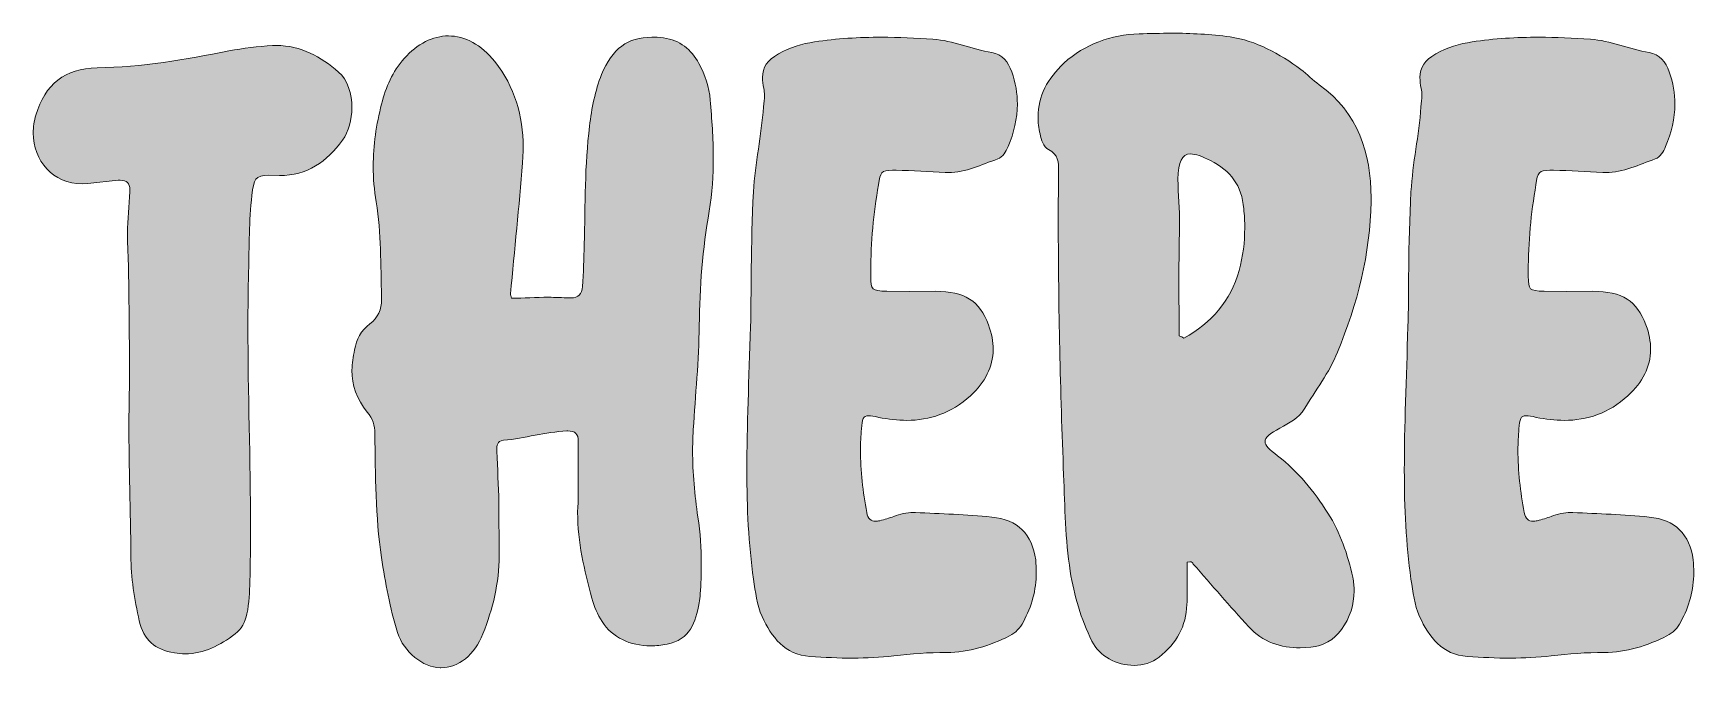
# Model space of a CAD drawing. Header units: inches. Extents: x 148 to 932, y -835 to -243.
# Drawn here: x 567.3 to 931.9, y -533 to -393.8 of the extents above; entities that cross this region are included whole.
import ezdxf

# ---------------------------------------------------------------- set-up
doc = ezdxf.new("R2010")
doc.units = ezdxf.units.IN
doc.header["$MEASUREMENT"] = 0
doc.layers.add('Layer 1', color=7, linetype='Continuous')

# ---------------------------------------------------------------- blocks, each defined once
blk = doc.blocks.new('block 3')
at = {"layer": 'Layer 1', "true_color": 0x231f20}
h = blk.add_hatch(color=250, dxfattribs=at)
h.dxf.hatch_style = 2
edge = h.paths.add_edge_path()
edge.add_spline(control_points=[(598.29, -529.69), (594.06, -529.04), (591.5, -526.85), (590.55, -522.69), (589.53, -517.94), (588.73, -513.2), (588.73, -508.38), (588.65, -498.61), (588.29, -488.83), (588.29, -479.42), (588.29, -479.42), (588.44, -469.86), (588.44, -469.86), (588.36, -459.13), (588.36, -449.28), (588, -439.36), (588, -439.36), (588, -437.68), (588, -437.68), (588, -434.62), (588.29, -431.55), (588.51, -428.56), (588.51, -428.56), (588.51, -428.12), (588.51, -428.12), (588.51, -426.59), (587.78, -426.01), (586.39, -426.01), (586.39, -426.01), (585.96, -426.01), (585.96, -426.01), (585.96, -426.01), (579.24, -426.73), (579.24, -426.73), (579.24, -426.73), (578.08, -426.81), (578.08, -426.81), (571.58, -426.81), (567.28, -421.7), (567.28, -415.64), (567.28, -414.33), (567.5, -413.02), (567.86, -411.7), (569.83, -404.99), (574.28, -401.42), (581.29, -401.34), (591.14, -401.2), (600.7, -399.52), (610.25, -397.62), (613.47, -397.04), (616.6, -396.67), (619.81, -396.45), (619.81, -396.45), (620.69, -396.45), (620.69, -396.45), (626.01, -396.45), (630.47, -398.93), (634.33, -402.29), (636.3, -403.97), (637.25, -407.03), (637.25, -410.1), (637.25, -412.65), (636.52, -415.35), (635.21, -417.18), (631.71, -421.99), (627.48, -424.98), (621.34, -424.98), (621.34, -424.98), (618.94, -424.91), (618.94, -424.91), (616.09, -424.91), (615.65, -425.79), (615.29, -429.36), (614.63, -434.91), (614.71, -440.6), (614.56, -446.14), (614.49, -450.08), (614.41, -453.95), (614.41, -457.89), (614.41, -472.7), (615, -487.44), (615, -502.26), (615, -506.2), (614.92, -510.06), (614.85, -514), (614.78, -516.41), (614.71, -518.75), (614.19, -521.15), (613.83, -522.98), (613.03, -524.51), (611.64, -525.53), (608.28, -528.09), (604.78, -529.91), (600.62, -529.91), (599.89, -529.91), (599.09, -529.84), (598.29, -529.69)], knot_values=[0, 0, 0, 0, 1, 1, 1, 2, 2, 2, 3, 3, 3, 4, 4, 4, 5, 5, 5, 6, 6, 6, 7, 7, 7, 8, 8, 8, 9, 9, 9, 10, 10, 10, 11, 11, 11, 12, 12, 12, 13, 13, 13, 14, 14, 14, 15, 15, 15, 16, 16, 16, 17, 17, 17, 18, 18, 18, 19, 19, 19, 20, 20, 20, 21, 21, 21, 22, 22, 22, 23, 23, 23, 24, 24, 24, 25, 25, 25, 26, 26, 26, 27, 27, 27, 28, 28, 28, 29, 29, 29, 30, 30, 30, 31, 31, 31, 32, 32, 32, 32], degree=3, periodic=1)
h = blk.add_hatch(color=250, dxfattribs=at)
h.dxf.hatch_style = 2
edge = h.paths.add_edge_path()
edge.add_spline(control_points=[(656.6, -532.98), (652.88, -532.9), (648.64, -529.55), (647.26, -525.24), (645.58, -519.84), (644.56, -514.37), (643.76, -508.75), (642.37, -499.77), (642.44, -490.65), (642.29, -481.61), (642.29, -479.78), (641.86, -478.32), (640.62, -476.86), (638.28, -474.09), (637.26, -470.95), (637.26, -467.67), (637.26, -466.21), (637.48, -464.75), (637.84, -463.22), (638.28, -460.96), (639.23, -458.91), (641.2, -457.53), (643.03, -456.14), (643.76, -454.32), (643.76, -452.2), (643.76, -452.2), (643.76, -451.54), (643.76, -451.54), (643.54, -444.61), (643.68, -437.68), (642.59, -430.75), (642.15, -428.19), (641.93, -425.57), (641.93, -422.94), (641.93, -418.34), (642.59, -413.75), (643.76, -409.3), (644.7, -405.57), (646.16, -402.14), (648.72, -399.3), (651.63, -396.02), (655.06, -394.34), (658.42, -394.34), (662.07, -394.34), (665.64, -396.23), (668.64, -399.96), (673.01, -405.57), (674.84, -411.92), (674.84, -418.71), (674.84, -419.88), (674.77, -421.04), (674.69, -422.21), (673.96, -431.77), (672.94, -441.33), (672.07, -450.96), (672.07, -451.18), (672.21, -451.4), (672.29, -451.91), (674.98, -451.84), (677.68, -451.69), (680.39, -451.69), (681.92, -451.69), (683.45, -451.76), (684.98, -451.84), (684.98, -451.84), (685.35, -451.84), (685.35, -451.84), (686.95, -451.84), (687.75, -450.96), (687.9, -449.35), (688.05, -446.29), (688.19, -443.23), (688.26, -440.09), (688.48, -431.4), (688.34, -422.72), (689.43, -414.11), (689.87, -410.24), (690.67, -406.38), (692.06, -402.8), (694.4, -397.11), (697.82, -394.63), (703.08, -394.63), (703.88, -394.63), (704.68, -394.63), (705.63, -394.78), (709.28, -395.29), (711.76, -397.26), (713.44, -400.39), (714.75, -402.87), (715.7, -405.57), (715.92, -408.42), (716.28, -412.58), (716.58, -416.81), (716.58, -421.04), (716.58, -424.91), (716.36, -428.85), (715.7, -432.79), (714.24, -441.11), (713.58, -449.5), (713.51, -457.89), (713.44, -465.55), (712.64, -473.14), (712.2, -480.73), (712.2, -480.73), (712.05, -485.33), (712.05, -485.33), (712.05, -490.22), (712.49, -495.1), (713.22, -499.92), (713.73, -503.35), (713.95, -506.78), (713.95, -510.14), (713.95, -512.4), (713.88, -514.59), (713.73, -516.78), (713.66, -517.43), (713.66, -518.09), (713.51, -518.75), (712.64, -522.91), (711.54, -526.85), (706.43, -527.79), (705.19, -528.01), (704.03, -528.16), (702.86, -528.16), (698.33, -528.16), (694.4, -526.33), (692.2, -522.83), (691.18, -521.3), (690.45, -519.55), (689.94, -517.72), (688.26, -511.6), (686.81, -505.39), (686.81, -498.9), (686.81, -498.9), (686.88, -497.59), (686.88, -497.59), (686.95, -495.91), (686.95, -494.3), (686.95, -492.62), (686.95, -492.62), (686.95, -483.28), (686.95, -483.28), (686.95, -481.68), (686.29, -481.02), (684.62, -481.02), (684.62, -481.02), (684.4, -481.02), (684.4, -481.02), (679.73, -481.24), (675.2, -482.63), (670.53, -483.06), (669.07, -483.21), (669.07, -484.23), (669.07, -485.18), (669.07, -485.18), (669.07, -485.47), (669.07, -485.47), (669.22, -489.27), (669.44, -492.99), (669.51, -496.71), (669.51, -496.71), (669.58, -508.38), (669.58, -508.38), (669.58, -514.37), (668.2, -519.99), (666.01, -525.53), (664.19, -530.13), (660.68, -532.98), (656.74, -532.98), (656.74, -532.98), (656.6, -532.98), (656.6, -532.98)], knot_values=[0, 0, 0, 0, 1, 1, 1, 2, 2, 2, 3, 3, 3, 4, 4, 4, 5, 5, 5, 6, 6, 6, 7, 7, 7, 8, 8, 8, 9, 9, 9, 10, 10, 10, 11, 11, 11, 12, 12, 12, 13, 13, 13, 14, 14, 14, 15, 15, 15, 16, 16, 16, 17, 17, 17, 18, 18, 18, 19, 19, 19, 20, 20, 20, 21, 21, 21, 22, 22, 22, 23, 23, 23, 24, 24, 24, 25, 25, 25, 26, 26, 26, 27, 27, 27, 28, 28, 28, 29, 29, 29, 30, 30, 30, 31, 31, 31, 32, 32, 32, 33, 33, 33, 34, 34, 34, 35, 35, 35, 36, 36, 36, 37, 37, 37, 38, 38, 38, 39, 39, 39, 40, 40, 40, 41, 41, 41, 42, 42, 42, 43, 43, 43, 44, 44, 44, 45, 45, 45, 46, 46, 46, 47, 47, 47, 48, 48, 48, 49, 49, 49, 50, 50, 50, 51, 51, 51, 52, 52, 52, 53, 53, 53, 54, 54, 54, 55, 55, 55, 56, 56, 56, 57, 57, 57, 57], degree=3, periodic=1)
h = blk.add_hatch(color=250, dxfattribs=at)
h.dxf.hatch_style = 2
edge = h.paths.add_edge_path()
edge.add_spline(control_points=[(737.82, -530.49), (732.28, -530.13), (729.36, -526.19), (727.31, -521.74), (726.15, -519.19), (725.86, -516.34), (725.42, -513.57), (724.32, -505.76), (723.96, -497.95), (723.96, -489.63), (723.96, -480.07), (724.4, -469.78), (724.76, -458.11), (724.98, -451.62), (724.76, -440.09), (725.42, -428.56), (725.78, -422.28), (727.17, -416.15), (727.61, -409.88), (727.68, -409), (727.83, -408.2), (727.83, -407.33), (727.83, -406.89), (727.75, -406.38), (727.68, -405.87), (727.46, -404.99), (727.39, -404.19), (727.39, -403.46), (727.39, -401.2), (728.41, -399.74), (730.89, -398.28), (733.37, -396.82), (736.07, -396.09), (738.84, -395.65), (743.66, -394.92), (748.62, -394.63), (753.51, -394.63), (757.3, -394.63), (761.03, -394.78), (764.82, -395.07), (769.2, -395.36), (773.36, -397.26), (777.73, -397.99), (780, -398.42), (781.38, -400.03), (782.11, -402.22), (782.99, -404.63), (783.35, -406.96), (783.35, -409.3), (783.35, -412.43), (782.62, -415.57), (781.31, -418.64), (780.87, -419.73), (780.14, -420.9), (779.05, -421.34), (775.47, -422.58), (772.04, -424.33), (768.18, -424.33), (768.18, -424.33), (767.52, -424.33), (767.52, -424.33), (763.94, -424.11), (760.37, -423.89), (756.72, -423.82), (756.72, -423.82), (755.92, -423.82), (755.92, -423.82), (753.51, -423.82), (753.22, -424.25), (752.85, -427.03), (751.76, -433.3), (751.17, -439.65), (751.17, -446), (751.17, -446), (751.17, -447.02), (751.17, -447.02), (751.25, -450.16), (751.32, -450.23), (754.68, -450.38), (754.68, -450.38), (759.64, -450.45), (759.64, -450.45), (759.64, -450.45), (765.33, -450.38), (765.33, -450.38), (771.83, -450.38), (775.04, -452.42), (777.01, -457.75), (777.73, -459.64), (778.03, -461.47), (778.03, -463.15), (778.03, -466.94), (776.28, -470.3), (773.06, -473.29), (768.83, -477.16), (764.09, -478.69), (759.06, -478.69), (757.09, -478.69), (754.97, -478.47), (752.93, -478.03), (751.9, -477.81), (751.25, -477.67), (750.66, -477.67), (749.5, -477.67), (749.28, -478.4), (749.13, -480.58), (748.99, -482.12), (748.91, -483.65), (748.91, -485.18), (748.91, -489.78), (749.42, -494.37), (750.3, -498.9), (750.52, -500.36), (751.25, -500.8), (752.2, -500.8), (752.49, -500.8), (752.78, -500.8), (753.15, -500.72), (754.17, -500.43), (755.26, -500.14), (756.21, -499.77), (757.6, -499.26), (759.06, -498.9), (760.51, -498.9), (760.51, -498.9), (760.95, -498.9), (760.95, -498.9), (766.57, -499.19), (772.12, -499.34), (777.73, -499.92), (783.43, -500.43), (786.64, -503.71), (787.37, -509.33), (787.44, -510.28), (787.51, -511.16), (787.51, -512.11), (787.51, -515.9), (786.49, -519.48), (784.67, -522.91), (784.01, -524.22), (782.99, -525.31), (781.6, -525.97), (777.3, -528.16), (772.7, -529.62), (767.81, -529.62), (763.87, -529.62), (760.08, -529.91), (756.21, -530.35), (753.22, -530.71), (750.23, -530.86), (747.31, -530.86), (744.1, -530.86), (740.96, -530.71), (737.82, -530.49)], knot_values=[0, 0, 0, 0, 1, 1, 1, 2, 2, 2, 3, 3, 3, 4, 4, 4, 5, 5, 5, 6, 6, 6, 7, 7, 7, 8, 8, 8, 9, 9, 9, 10, 10, 10, 11, 11, 11, 12, 12, 12, 13, 13, 13, 14, 14, 14, 15, 15, 15, 16, 16, 16, 17, 17, 17, 18, 18, 18, 19, 19, 19, 20, 20, 20, 21, 21, 21, 22, 22, 22, 23, 23, 23, 24, 24, 24, 25, 25, 25, 26, 26, 26, 27, 27, 27, 28, 28, 28, 29, 29, 29, 30, 30, 30, 31, 31, 31, 32, 32, 32, 33, 33, 33, 34, 34, 34, 35, 35, 35, 36, 36, 36, 37, 37, 37, 38, 38, 38, 39, 39, 39, 40, 40, 40, 41, 41, 41, 42, 42, 42, 43, 43, 43, 44, 44, 44, 45, 45, 45, 46, 46, 46, 47, 47, 47, 48, 48, 48, 49, 49, 49, 50, 50, 50, 51, 51, 51, 51], degree=3, periodic=1)
h = blk.add_hatch(color=250, dxfattribs=at)
h.dxf.hatch_style = 2
edge = h.paths.add_edge_path()
edge.add_spline(control_points=[(799.71, -527.14), (797.37, -522.25), (795.77, -517.14), (794.96, -511.81), (793.87, -504.81), (793.8, -497.73), (793.51, -490.65), (792.78, -472.27), (792.34, -453.88), (792.34, -435.49), (792.34, -435.49), (792.41, -424.03), (792.41, -424.03), (792.41, -422.14), (792.34, -420.31), (790.22, -419.29), (788.98, -418.64), (788.62, -417.18), (788.33, -415.86), (788.03, -414.55), (787.89, -413.31), (787.89, -412.14), (787.89, -407.54), (790, -403.68), (793.58, -400.32), (798.18, -396.09), (803.94, -394.12), (810.07, -393.9), (812.48, -393.83), (814.81, -393.75), (817.22, -393.75), (821.52, -393.75), (825.83, -393.97), (830.06, -394.56), (835.75, -395.36), (840.93, -398.28), (845.6, -401.71), (846.99, -402.73), (848.16, -404.04), (849.62, -405.06), (858.23, -411.19), (861, -420.09), (861, -429.87), (861, -429.87), (861, -430.67), (861, -430.67), (860.85, -442.13), (858.01, -453.15), (853.63, -463.73), (851.81, -468.25), (848.81, -472.12), (846.33, -476.21), (845.17, -478.25), (842.98, -479.2), (841.01, -480.37), (838.82, -481.61), (837.72, -482.41), (837.72, -483.36), (837.72, -484.16), (838.67, -485.11), (840.5, -486.5), (845.02, -489.92), (848.45, -494.23), (851.52, -499.04), (854.29, -503.42), (855.89, -508.17), (856.99, -513.13), (857.21, -514.15), (857.28, -515.17), (857.28, -516.12), (857.28, -519.11), (856.4, -521.96), (854.51, -524.58), (852.83, -526.92), (850.49, -528.23), (847.79, -528.45), (847.79, -528.45), (845.46, -528.6), (845.46, -528.6), (841.23, -528.6), (837.21, -527.36), (834.15, -524), (829.99, -519.48), (826.05, -514.81), (821.96, -510.21), (821.82, -509.99), (821.67, -509.7), (821.23, -509.7), (821.23, -509.7), (820.65, -509.77), (820.65, -509.77), (820.65, -509.77), (820.65, -514.37), (820.65, -514.37), (820.65, -515.97), (820.65, -517.51), (820.58, -519.11), (820.36, -523.86), (818.39, -527.58), (814.45, -530.64), (812.91, -531.88), (810.95, -532.46), (808.97, -532.46), (805.18, -532.46), (801.31, -530.42), (799.71, -527.14)], knot_values=[0, 0, 0, 0, 1, 1, 1, 2, 2, 2, 3, 3, 3, 4, 4, 4, 5, 5, 5, 6, 6, 6, 7, 7, 7, 8, 8, 8, 9, 9, 9, 10, 10, 10, 11, 11, 11, 12, 12, 12, 13, 13, 13, 14, 14, 14, 15, 15, 15, 16, 16, 16, 17, 17, 17, 18, 18, 18, 19, 19, 19, 20, 20, 20, 21, 21, 21, 22, 22, 22, 23, 23, 23, 24, 24, 24, 25, 25, 25, 26, 26, 26, 27, 27, 27, 28, 28, 28, 29, 29, 29, 30, 30, 30, 31, 31, 31, 32, 32, 32, 33, 33, 33, 34, 34, 34, 35, 35, 35, 35], degree=3, periodic=1)
edge = h.paths.add_edge_path()
edge.add_spline(control_points=[(832.03, -445.78), (832.91, -442.71), (833.27, -439.65), (833.27, -436.44), (833.27, -435.05), (833.2, -433.67), (833.05, -432.28), (832.69, -427.17), (830.13, -423.89), (825.76, -421.7), (823.86, -420.75), (822.47, -420.24), (821.38, -420.24), (819.41, -420.24), (818.68, -421.99), (818.61, -425.79), (818.61, -429.07), (818.97, -432.35), (818.97, -435.71), (818.97, -435.71), (818.83, -446.65), (818.83, -446.65), (818.83, -446.65), (818.9, -460.15), (818.9, -460.15), (819.26, -460.3), (819.63, -460.45), (819.92, -460.66), (825.98, -457.38), (830.13, -452.49), (832.03, -445.78)], knot_values=[0, 0, 0, 0, 1, 1, 1, 2, 2, 2, 3, 3, 3, 4, 4, 4, 5, 5, 5, 6, 6, 6, 7, 7, 7, 8, 8, 8, 9, 9, 9, 10, 10, 10, 10], degree=3, periodic=1)
h = blk.add_hatch(color=250, dxfattribs=at)
h.dxf.hatch_style = 2
edge = h.paths.add_edge_path()
edge.add_spline(control_points=[(882.17, -530.49), (876.63, -530.13), (873.71, -526.19), (871.66, -521.74), (870.5, -519.19), (870.2, -516.34), (869.77, -513.57), (868.67, -505.76), (868.31, -497.95), (868.31, -489.63), (868.31, -480.07), (868.74, -469.78), (869.11, -458.11), (869.33, -451.62), (869.11, -440.09), (869.77, -428.56), (870.13, -422.28), (871.52, -416.15), (871.96, -409.88), (872.03, -409), (872.17, -408.2), (872.17, -407.33), (872.17, -406.89), (872.1, -406.38), (872.03, -405.87), (871.81, -404.99), (871.74, -404.19), (871.74, -403.46), (871.74, -401.2), (872.76, -399.74), (875.24, -398.28), (877.72, -396.82), (880.42, -396.09), (883.19, -395.65), (888.01, -394.92), (892.97, -394.63), (897.86, -394.63), (901.65, -394.63), (905.37, -394.78), (909.17, -395.07), (913.55, -395.36), (917.71, -397.26), (922.08, -397.99), (924.34, -398.42), (925.73, -400.03), (926.46, -402.22), (927.34, -404.63), (927.7, -406.96), (927.7, -409.3), (927.7, -412.43), (926.97, -415.57), (925.66, -418.64), (925.22, -419.73), (924.49, -420.9), (923.4, -421.34), (919.82, -422.58), (916.39, -424.33), (912.53, -424.33), (912.53, -424.33), (911.87, -424.33), (911.87, -424.33), (908.29, -424.11), (904.72, -423.89), (901.07, -423.82), (901.07, -423.82), (900.27, -423.82), (900.27, -423.82), (897.86, -423.82), (897.57, -424.25), (897.2, -427.03), (896.11, -433.3), (895.52, -439.65), (895.52, -446), (895.52, -446), (895.52, -447.02), (895.52, -447.02), (895.6, -450.16), (895.67, -450.23), (899.03, -450.38), (899.03, -450.38), (903.99, -450.45), (903.99, -450.45), (903.99, -450.45), (909.68, -450.38), (909.68, -450.38), (916.17, -450.38), (919.38, -452.42), (921.35, -457.75), (922.08, -459.64), (922.38, -461.47), (922.38, -463.15), (922.38, -466.94), (920.62, -470.3), (917.41, -473.29), (913.18, -477.16), (908.44, -478.69), (903.4, -478.69), (901.43, -478.69), (899.32, -478.47), (897.27, -478.03), (896.25, -477.81), (895.6, -477.67), (895.01, -477.67), (893.85, -477.67), (893.63, -478.4), (893.48, -480.58), (893.33, -482.12), (893.26, -483.65), (893.26, -485.18), (893.26, -489.78), (893.77, -494.37), (894.65, -498.9), (894.87, -500.36), (895.6, -500.8), (896.54, -500.8), (896.84, -500.8), (897.13, -500.8), (897.49, -500.72), (898.52, -500.43), (899.61, -500.14), (900.56, -499.77), (901.94, -499.26), (903.4, -498.9), (904.86, -498.9), (904.86, -498.9), (905.3, -498.9), (905.3, -498.9), (910.92, -499.19), (916.46, -499.34), (922.08, -499.92), (927.77, -500.43), (930.99, -503.71), (931.72, -509.33), (931.79, -510.28), (931.86, -511.16), (931.86, -512.11), (931.86, -515.9), (930.84, -519.48), (929.01, -522.91), (928.36, -524.22), (927.34, -525.31), (925.95, -525.97), (921.65, -528.16), (917.05, -529.62), (912.16, -529.62), (908.22, -529.62), (904.43, -529.91), (900.56, -530.35), (897.57, -530.71), (894.58, -530.86), (891.66, -530.86), (888.44, -530.86), (885.31, -530.71), (882.17, -530.49)], knot_values=[0, 0, 0, 0, 1, 1, 1, 2, 2, 2, 3, 3, 3, 4, 4, 4, 5, 5, 5, 6, 6, 6, 7, 7, 7, 8, 8, 8, 9, 9, 9, 10, 10, 10, 11, 11, 11, 12, 12, 12, 13, 13, 13, 14, 14, 14, 15, 15, 15, 16, 16, 16, 17, 17, 17, 18, 18, 18, 19, 19, 19, 20, 20, 20, 21, 21, 21, 22, 22, 22, 23, 23, 23, 24, 24, 24, 25, 25, 25, 26, 26, 26, 27, 27, 27, 28, 28, 28, 29, 29, 29, 30, 30, 30, 31, 31, 31, 32, 32, 32, 33, 33, 33, 34, 34, 34, 35, 35, 35, 36, 36, 36, 37, 37, 37, 38, 38, 38, 39, 39, 39, 40, 40, 40, 41, 41, 41, 42, 42, 42, 43, 43, 43, 44, 44, 44, 45, 45, 45, 46, 46, 46, 47, 47, 47, 48, 48, 48, 49, 49, 49, 50, 50, 50, 51, 51, 51, 51], degree=3, periodic=1)
at = {"layer": 'Layer 1', "lineweight": 0}
for points, knots in [([(598.29, -529.69), (594.06, -529.04), (591.5, -526.85), (590.55, -522.69), (589.53, -517.94), (588.73, -513.2), (588.73, -508.38), (588.65, -498.61), (588.29, -488.83), (588.29, -479.42), (588.29, -479.42), (588.44, -469.86), (588.44, -469.86), (588.36, -459.13), (588.36, -449.28), (588, -439.36), (588, -439.36), (588, -437.68), (588, -437.68), (588, -434.62), (588.29, -431.55), (588.51, -428.56), (588.51, -428.56), (588.51, -428.12), (588.51, -428.12), (588.51, -426.59), (587.78, -426.01), (586.39, -426.01), (586.39, -426.01), (585.96, -426.01), (585.96, -426.01), (585.96, -426.01), (579.24, -426.73), (579.24, -426.73), (579.24, -426.73), (578.08, -426.81), (578.08, -426.81), (571.58, -426.81), (567.28, -421.7), (567.28, -415.64), (567.28, -414.33), (567.5, -413.02), (567.86, -411.7), (569.83, -404.99), (574.28, -401.42), (581.29, -401.34), (591.14, -401.2), (600.7, -399.52), (610.25, -397.62), (613.47, -397.04), (616.6, -396.67), (619.81, -396.45), (619.81, -396.45), (620.69, -396.45), (620.69, -396.45), (626.01, -396.45), (630.47, -398.93), (634.33, -402.29), (636.3, -403.97), (637.25, -407.03), (637.25, -410.1), (637.25, -412.65), (636.52, -415.35), (635.21, -417.18), (631.71, -421.99), (627.48, -424.98), (621.34, -424.98), (621.34, -424.98), (618.94, -424.91), (618.94, -424.91), (616.09, -424.91), (615.65, -425.79), (615.29, -429.36), (614.63, -434.91), (614.71, -440.6), (614.56, -446.14), (614.49, -450.08), (614.41, -453.95), (614.41, -457.89), (614.41, -472.7), (615, -487.44), (615, -502.26), (615, -506.2), (614.92, -510.06), (614.85, -514), (614.78, -516.41), (614.71, -518.75), (614.19, -521.15), (613.83, -522.98), (613.03, -524.51), (611.64, -525.53), (608.28, -528.09), (604.78, -529.91), (600.62, -529.91), (599.89, -529.91), (599.09, -529.84), (598.29, -529.69)], [0, 0, 0, 0, 1, 1, 1, 2, 2, 2, 3, 3, 3, 4, 4, 4, 5, 5, 5, 6, 6, 6, 7, 7, 7, 8, 8, 8, 9, 9, 9, 10, 10, 10, 11, 11, 11, 12, 12, 12, 13, 13, 13, 14, 14, 14, 15, 15, 15, 16, 16, 16, 17, 17, 17, 18, 18, 18, 19, 19, 19, 20, 20, 20, 21, 21, 21, 22, 22, 22, 23, 23, 23, 24, 24, 24, 25, 25, 25, 26, 26, 26, 27, 27, 27, 28, 28, 28, 29, 29, 29, 30, 30, 30, 31, 31, 31, 32, 32, 32, 32]), ([(656.6, -532.98), (652.88, -532.9), (648.64, -529.55), (647.26, -525.24), (645.58, -519.84), (644.56, -514.37), (643.76, -508.75), (642.37, -499.77), (642.44, -490.65), (642.29, -481.61), (642.29, -479.78), (641.86, -478.32), (640.62, -476.86), (638.28, -474.09), (637.26, -470.95), (637.26, -467.67), (637.26, -466.21), (637.48, -464.75), (637.84, -463.22), (638.28, -460.96), (639.23, -458.91), (641.2, -457.53), (643.03, -456.14), (643.76, -454.32), (643.76, -452.2), (643.76, -452.2), (643.76, -451.54), (643.76, -451.54), (643.54, -444.61), (643.68, -437.68), (642.59, -430.75), (642.15, -428.19), (641.93, -425.57), (641.93, -422.94), (641.93, -418.34), (642.59, -413.75), (643.76, -409.3), (644.7, -405.57), (646.16, -402.14), (648.72, -399.3), (651.63, -396.02), (655.06, -394.34), (658.42, -394.34), (662.07, -394.34), (665.64, -396.23), (668.64, -399.96), (673.01, -405.57), (674.84, -411.92), (674.84, -418.71), (674.84, -419.88), (674.77, -421.04), (674.69, -422.21), (673.96, -431.77), (672.94, -441.33), (672.07, -450.96), (672.07, -451.18), (672.21, -451.4), (672.29, -451.91), (674.98, -451.84), (677.68, -451.69), (680.39, -451.69), (681.92, -451.69), (683.45, -451.76), (684.98, -451.84), (684.98, -451.84), (685.35, -451.84), (685.35, -451.84), (686.95, -451.84), (687.75, -450.96), (687.9, -449.35), (688.05, -446.29), (688.19, -443.23), (688.26, -440.09), (688.48, -431.4), (688.34, -422.72), (689.43, -414.11), (689.87, -410.24), (690.67, -406.38), (692.06, -402.8), (694.4, -397.11), (697.82, -394.63), (703.08, -394.63), (703.88, -394.63), (704.68, -394.63), (705.63, -394.78), (709.28, -395.29), (711.76, -397.26), (713.44, -400.39), (714.75, -402.87), (715.7, -405.57), (715.92, -408.42), (716.28, -412.58), (716.58, -416.81), (716.58, -421.04), (716.58, -424.91), (716.36, -428.85), (715.7, -432.79), (714.24, -441.11), (713.58, -449.5), (713.51, -457.89), (713.44, -465.55), (712.64, -473.14), (712.2, -480.73), (712.2, -480.73), (712.05, -485.33), (712.05, -485.33), (712.05, -490.22), (712.49, -495.1), (713.22, -499.92), (713.73, -503.35), (713.95, -506.78), (713.95, -510.14), (713.95, -512.4), (713.88, -514.59), (713.73, -516.78), (713.66, -517.43), (713.66, -518.09), (713.51, -518.75), (712.64, -522.91), (711.54, -526.85), (706.43, -527.79), (705.19, -528.01), (704.03, -528.16), (702.86, -528.16), (698.33, -528.16), (694.4, -526.33), (692.2, -522.83), (691.18, -521.3), (690.45, -519.55), (689.94, -517.72), (688.26, -511.6), (686.81, -505.39), (686.81, -498.9), (686.81, -498.9), (686.88, -497.59), (686.88, -497.59), (686.95, -495.91), (686.95, -494.3), (686.95, -492.62), (686.95, -492.62), (686.95, -483.28), (686.95, -483.28), (686.95, -481.68), (686.29, -481.02), (684.62, -481.02), (684.62, -481.02), (684.4, -481.02), (684.4, -481.02), (679.73, -481.24), (675.2, -482.63), (670.53, -483.06), (669.07, -483.21), (669.07, -484.23), (669.07, -485.18), (669.07, -485.18), (669.07, -485.47), (669.07, -485.47), (669.22, -489.27), (669.44, -492.99), (669.51, -496.71), (669.51, -496.71), (669.58, -508.38), (669.58, -508.38), (669.58, -514.37), (668.2, -519.99), (666.01, -525.53), (664.19, -530.13), (660.68, -532.98), (656.74, -532.98), (656.74, -532.98), (656.6, -532.98), (656.6, -532.98)], [0, 0, 0, 0, 1, 1, 1, 2, 2, 2, 3, 3, 3, 4, 4, 4, 5, 5, 5, 6, 6, 6, 7, 7, 7, 8, 8, 8, 9, 9, 9, 10, 10, 10, 11, 11, 11, 12, 12, 12, 13, 13, 13, 14, 14, 14, 15, 15, 15, 16, 16, 16, 17, 17, 17, 18, 18, 18, 19, 19, 19, 20, 20, 20, 21, 21, 21, 22, 22, 22, 23, 23, 23, 24, 24, 24, 25, 25, 25, 26, 26, 26, 27, 27, 27, 28, 28, 28, 29, 29, 29, 30, 30, 30, 31, 31, 31, 32, 32, 32, 33, 33, 33, 34, 34, 34, 35, 35, 35, 36, 36, 36, 37, 37, 37, 38, 38, 38, 39, 39, 39, 40, 40, 40, 41, 41, 41, 42, 42, 42, 43, 43, 43, 44, 44, 44, 45, 45, 45, 46, 46, 46, 47, 47, 47, 48, 48, 48, 49, 49, 49, 50, 50, 50, 51, 51, 51, 52, 52, 52, 53, 53, 53, 54, 54, 54, 55, 55, 55, 56, 56, 56, 57, 57, 57, 57]), ([(737.82, -530.49), (732.28, -530.13), (729.36, -526.19), (727.31, -521.74), (726.15, -519.19), (725.86, -516.34), (725.42, -513.57), (724.32, -505.76), (723.96, -497.95), (723.96, -489.63), (723.96, -480.07), (724.4, -469.78), (724.76, -458.11), (724.98, -451.62), (724.76, -440.09), (725.42, -428.56), (725.78, -422.28), (727.17, -416.15), (727.61, -409.88), (727.68, -409), (727.83, -408.2), (727.83, -407.33), (727.83, -406.89), (727.75, -406.38), (727.68, -405.87), (727.46, -404.99), (727.39, -404.19), (727.39, -403.46), (727.39, -401.2), (728.41, -399.74), (730.89, -398.28), (733.37, -396.82), (736.07, -396.09), (738.84, -395.65), (743.66, -394.92), (748.62, -394.63), (753.51, -394.63), (757.3, -394.63), (761.03, -394.78), (764.82, -395.07), (769.2, -395.36), (773.36, -397.26), (777.73, -397.99), (780, -398.42), (781.38, -400.03), (782.11, -402.22), (782.99, -404.63), (783.35, -406.96), (783.35, -409.3), (783.35, -412.43), (782.62, -415.57), (781.31, -418.64), (780.87, -419.73), (780.14, -420.9), (779.05, -421.34), (775.47, -422.58), (772.04, -424.33), (768.18, -424.33), (768.18, -424.33), (767.52, -424.33), (767.52, -424.33), (763.94, -424.11), (760.37, -423.89), (756.72, -423.82), (756.72, -423.82), (755.92, -423.82), (755.92, -423.82), (753.51, -423.82), (753.22, -424.25), (752.85, -427.03), (751.76, -433.3), (751.17, -439.65), (751.17, -446), (751.17, -446), (751.17, -447.02), (751.17, -447.02), (751.25, -450.16), (751.32, -450.23), (754.68, -450.38), (754.68, -450.38), (759.64, -450.45), (759.64, -450.45), (759.64, -450.45), (765.33, -450.38), (765.33, -450.38), (771.83, -450.38), (775.04, -452.42), (777.01, -457.75), (777.73, -459.64), (778.03, -461.47), (778.03, -463.15), (778.03, -466.94), (776.28, -470.3), (773.06, -473.29), (768.83, -477.16), (764.09, -478.69), (759.06, -478.69), (757.09, -478.69), (754.97, -478.47), (752.93, -478.03), (751.9, -477.81), (751.25, -477.67), (750.66, -477.67), (749.5, -477.67), (749.28, -478.4), (749.13, -480.58), (748.99, -482.12), (748.91, -483.65), (748.91, -485.18), (748.91, -489.78), (749.42, -494.37), (750.3, -498.9), (750.52, -500.36), (751.25, -500.8), (752.2, -500.8), (752.49, -500.8), (752.78, -500.8), (753.15, -500.72), (754.17, -500.43), (755.26, -500.14), (756.21, -499.77), (757.6, -499.26), (759.06, -498.9), (760.51, -498.9), (760.51, -498.9), (760.95, -498.9), (760.95, -498.9), (766.57, -499.19), (772.12, -499.34), (777.73, -499.92), (783.43, -500.43), (786.64, -503.71), (787.37, -509.33), (787.44, -510.28), (787.51, -511.16), (787.51, -512.11), (787.51, -515.9), (786.49, -519.48), (784.67, -522.91), (784.01, -524.22), (782.99, -525.31), (781.6, -525.97), (777.3, -528.16), (772.7, -529.62), (767.81, -529.62), (763.87, -529.62), (760.08, -529.91), (756.21, -530.35), (753.22, -530.71), (750.23, -530.86), (747.31, -530.86), (744.1, -530.86), (740.96, -530.71), (737.82, -530.49)], [0, 0, 0, 0, 1, 1, 1, 2, 2, 2, 3, 3, 3, 4, 4, 4, 5, 5, 5, 6, 6, 6, 7, 7, 7, 8, 8, 8, 9, 9, 9, 10, 10, 10, 11, 11, 11, 12, 12, 12, 13, 13, 13, 14, 14, 14, 15, 15, 15, 16, 16, 16, 17, 17, 17, 18, 18, 18, 19, 19, 19, 20, 20, 20, 21, 21, 21, 22, 22, 22, 23, 23, 23, 24, 24, 24, 25, 25, 25, 26, 26, 26, 27, 27, 27, 28, 28, 28, 29, 29, 29, 30, 30, 30, 31, 31, 31, 32, 32, 32, 33, 33, 33, 34, 34, 34, 35, 35, 35, 36, 36, 36, 37, 37, 37, 38, 38, 38, 39, 39, 39, 40, 40, 40, 41, 41, 41, 42, 42, 42, 43, 43, 43, 44, 44, 44, 45, 45, 45, 46, 46, 46, 47, 47, 47, 48, 48, 48, 49, 49, 49, 50, 50, 50, 51, 51, 51, 51]), ([(799.71, -527.14), (797.37, -522.25), (795.77, -517.14), (794.96, -511.81), (793.87, -504.81), (793.8, -497.73), (793.51, -490.65), (792.78, -472.27), (792.34, -453.88), (792.34, -435.49), (792.34, -435.49), (792.41, -424.03), (792.41, -424.03), (792.41, -422.14), (792.34, -420.31), (790.22, -419.29), (788.98, -418.64), (788.62, -417.18), (788.33, -415.86), (788.03, -414.55), (787.89, -413.31), (787.89, -412.14), (787.89, -407.54), (790, -403.68), (793.58, -400.32), (798.18, -396.09), (803.94, -394.12), (810.07, -393.9), (812.48, -393.83), (814.81, -393.75), (817.22, -393.75), (821.52, -393.75), (825.83, -393.97), (830.06, -394.56), (835.75, -395.36), (840.93, -398.28), (845.6, -401.71), (846.99, -402.73), (848.16, -404.04), (849.62, -405.06), (858.23, -411.19), (861, -420.09), (861, -429.87), (861, -429.87), (861, -430.67), (861, -430.67), (860.85, -442.13), (858.01, -453.15), (853.63, -463.73), (851.81, -468.25), (848.81, -472.12), (846.33, -476.21), (845.17, -478.25), (842.98, -479.2), (841.01, -480.37), (838.82, -481.61), (837.72, -482.41), (837.72, -483.36), (837.72, -484.16), (838.67, -485.11), (840.5, -486.5), (845.02, -489.92), (848.45, -494.23), (851.52, -499.04), (854.29, -503.42), (855.89, -508.17), (856.99, -513.13), (857.21, -514.15), (857.28, -515.17), (857.28, -516.12), (857.28, -519.11), (856.4, -521.96), (854.51, -524.58), (852.83, -526.92), (850.49, -528.23), (847.79, -528.45), (847.79, -528.45), (845.46, -528.6), (845.46, -528.6), (841.23, -528.6), (837.21, -527.36), (834.15, -524), (829.99, -519.48), (826.05, -514.81), (821.96, -510.21), (821.82, -509.99), (821.67, -509.7), (821.23, -509.7), (821.23, -509.7), (820.65, -509.77), (820.65, -509.77), (820.65, -509.77), (820.65, -514.37), (820.65, -514.37), (820.65, -515.97), (820.65, -517.51), (820.58, -519.11), (820.36, -523.86), (818.39, -527.58), (814.45, -530.64), (812.91, -531.88), (810.95, -532.46), (808.97, -532.46), (805.18, -532.46), (801.31, -530.42), (799.71, -527.14)], [0, 0, 0, 0, 1, 1, 1, 2, 2, 2, 3, 3, 3, 4, 4, 4, 5, 5, 5, 6, 6, 6, 7, 7, 7, 8, 8, 8, 9, 9, 9, 10, 10, 10, 11, 11, 11, 12, 12, 12, 13, 13, 13, 14, 14, 14, 15, 15, 15, 16, 16, 16, 17, 17, 17, 18, 18, 18, 19, 19, 19, 20, 20, 20, 21, 21, 21, 22, 22, 22, 23, 23, 23, 24, 24, 24, 25, 25, 25, 26, 26, 26, 27, 27, 27, 28, 28, 28, 29, 29, 29, 30, 30, 30, 31, 31, 31, 32, 32, 32, 33, 33, 33, 34, 34, 34, 35, 35, 35, 35]), ([(882.17, -530.49), (876.63, -530.13), (873.71, -526.19), (871.66, -521.74), (870.5, -519.19), (870.2, -516.34), (869.77, -513.57), (868.67, -505.76), (868.31, -497.95), (868.31, -489.63), (868.31, -480.07), (868.74, -469.78), (869.11, -458.11), (869.33, -451.62), (869.11, -440.09), (869.77, -428.56), (870.13, -422.28), (871.52, -416.15), (871.96, -409.88), (872.03, -409), (872.17, -408.2), (872.17, -407.33), (872.17, -406.89), (872.1, -406.38), (872.03, -405.87), (871.81, -404.99), (871.74, -404.19), (871.74, -403.46), (871.74, -401.2), (872.76, -399.74), (875.24, -398.28), (877.72, -396.82), (880.42, -396.09), (883.19, -395.65), (888.01, -394.92), (892.97, -394.63), (897.86, -394.63), (901.65, -394.63), (905.37, -394.78), (909.17, -395.07), (913.55, -395.36), (917.71, -397.26), (922.08, -397.99), (924.34, -398.42), (925.73, -400.03), (926.46, -402.22), (927.34, -404.63), (927.7, -406.96), (927.7, -409.3), (927.7, -412.43), (926.97, -415.57), (925.66, -418.64), (925.22, -419.73), (924.49, -420.9), (923.4, -421.34), (919.82, -422.58), (916.39, -424.33), (912.53, -424.33), (912.53, -424.33), (911.87, -424.33), (911.87, -424.33), (908.29, -424.11), (904.72, -423.89), (901.07, -423.82), (901.07, -423.82), (900.27, -423.82), (900.27, -423.82), (897.86, -423.82), (897.57, -424.25), (897.2, -427.03), (896.11, -433.3), (895.52, -439.65), (895.52, -446), (895.52, -446), (895.52, -447.02), (895.52, -447.02), (895.6, -450.16), (895.67, -450.23), (899.03, -450.38), (899.03, -450.38), (903.99, -450.45), (903.99, -450.45), (903.99, -450.45), (909.68, -450.38), (909.68, -450.38), (916.17, -450.38), (919.38, -452.42), (921.35, -457.75), (922.08, -459.64), (922.38, -461.47), (922.38, -463.15), (922.38, -466.94), (920.62, -470.3), (917.41, -473.29), (913.18, -477.16), (908.44, -478.69), (903.4, -478.69), (901.43, -478.69), (899.32, -478.47), (897.27, -478.03), (896.25, -477.81), (895.6, -477.67), (895.01, -477.67), (893.85, -477.67), (893.63, -478.4), (893.48, -480.58), (893.33, -482.12), (893.26, -483.65), (893.26, -485.18), (893.26, -489.78), (893.77, -494.37), (894.65, -498.9), (894.87, -500.36), (895.6, -500.8), (896.54, -500.8), (896.84, -500.8), (897.13, -500.8), (897.49, -500.72), (898.52, -500.43), (899.61, -500.14), (900.56, -499.77), (901.94, -499.26), (903.4, -498.9), (904.86, -498.9), (904.86, -498.9), (905.3, -498.9), (905.3, -498.9), (910.92, -499.19), (916.46, -499.34), (922.08, -499.92), (927.77, -500.43), (930.99, -503.71), (931.72, -509.33), (931.79, -510.28), (931.86, -511.16), (931.86, -512.11), (931.86, -515.9), (930.84, -519.48), (929.01, -522.91), (928.36, -524.22), (927.34, -525.31), (925.95, -525.97), (921.65, -528.16), (917.05, -529.62), (912.16, -529.62), (908.22, -529.62), (904.43, -529.91), (900.56, -530.35), (897.57, -530.71), (894.58, -530.86), (891.66, -530.86), (888.44, -530.86), (885.31, -530.71), (882.17, -530.49)], [0, 0, 0, 0, 1, 1, 1, 2, 2, 2, 3, 3, 3, 4, 4, 4, 5, 5, 5, 6, 6, 6, 7, 7, 7, 8, 8, 8, 9, 9, 9, 10, 10, 10, 11, 11, 11, 12, 12, 12, 13, 13, 13, 14, 14, 14, 15, 15, 15, 16, 16, 16, 17, 17, 17, 18, 18, 18, 19, 19, 19, 20, 20, 20, 21, 21, 21, 22, 22, 22, 23, 23, 23, 24, 24, 24, 25, 25, 25, 26, 26, 26, 27, 27, 27, 28, 28, 28, 29, 29, 29, 30, 30, 30, 31, 31, 31, 32, 32, 32, 33, 33, 33, 34, 34, 34, 35, 35, 35, 36, 36, 36, 37, 37, 37, 38, 38, 38, 39, 39, 39, 40, 40, 40, 41, 41, 41, 42, 42, 42, 43, 43, 43, 44, 44, 44, 45, 45, 45, 46, 46, 46, 47, 47, 47, 48, 48, 48, 49, 49, 49, 50, 50, 50, 51, 51, 51, 51]), ([(832.03, -445.78), (832.91, -442.71), (833.27, -439.65), (833.27, -436.44), (833.27, -435.05), (833.2, -433.67), (833.05, -432.28), (832.69, -427.17), (830.13, -423.89), (825.76, -421.7), (823.86, -420.75), (822.47, -420.24), (821.38, -420.24), (819.41, -420.24), (818.68, -421.99), (818.61, -425.79), (818.61, -429.07), (818.97, -432.35), (818.97, -435.71), (818.97, -435.71), (818.83, -446.65), (818.83, -446.65), (818.83, -446.65), (818.9, -460.15), (818.9, -460.15), (819.26, -460.3), (819.63, -460.45), (819.92, -460.66), (825.98, -457.38), (830.13, -452.49), (832.03, -445.78)], [0, 0, 0, 0, 1, 1, 1, 2, 2, 2, 3, 3, 3, 4, 4, 4, 5, 5, 5, 6, 6, 6, 7, 7, 7, 8, 8, 8, 9, 9, 9, 10, 10, 10, 10])]:
    blk.add_open_spline(points, degree=3, knots=knots, dxfattribs=at)
blk = doc.blocks.new('block 2')
at = {"layer": 'Layer 1'}
blk.add_blockref('block 3', (0, 0), dxfattribs=at)

msp = doc.modelspace()

# ---------------------------------------------------------------- block references
at = {"layer": 'Layer 1'}
msp.add_blockref('block 2', (0, 0), dxfattribs=at)

doc.saveas('drawing.dxf')
